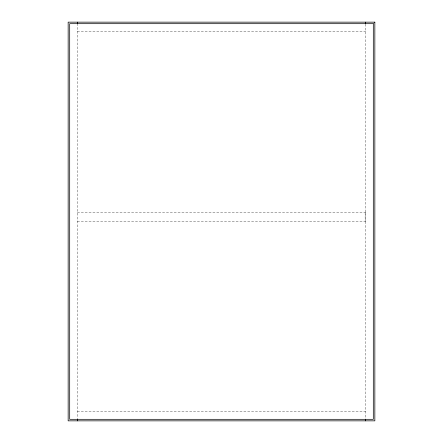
<?xml version="1.0" encoding="UTF-8"?>
<svg xmlns="http://www.w3.org/2000/svg" width="443" height="443" viewBox="0 0 443 443"><rect width="100%" height="100%" fill="white"/><g stroke="black" fill="none" stroke-linecap="round" stroke-linejoin="round"><path stroke-width="0.33" stroke-dasharray="2.21 1.66" d="M77.353 31.353L365.647 31.353M77.353 212.297L365.647 212.297M77.353 221.5L365.647 221.5M77.353 411.647L365.647 411.647M365.647 24.121L365.647 418.879M365.132 212.297L365.132 221.5M77.353 23.462L77.353 418.879"/><path stroke-width="0.66" d="M365.647 22.15L365.647 23.534M365.647 419.466L365.647 420.85M77.353 22.15L77.353 23.534M77.353 419.466L77.353 420.85M374.844 22.15L68.156 22.15L68.156 420.85L374.844 420.85L374.844 22.15M373.311 23.684L69.689 23.684L69.689 419.316L373.311 419.316L373.311 23.684"/></g></svg>
